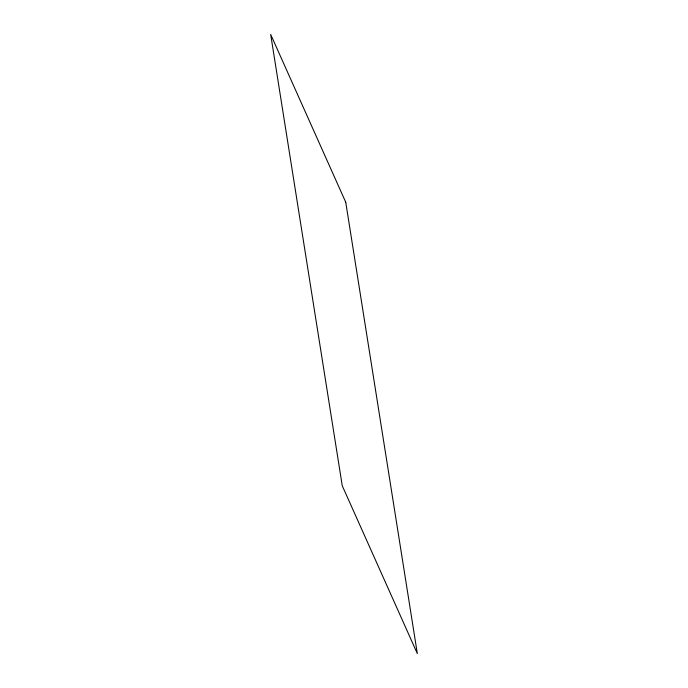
<?xml version="1.0" encoding="UTF-8"?>
<svg xmlns="http://www.w3.org/2000/svg" width="688" height="688" viewBox="0 0 688 688"><rect width="100%" height="100%" fill="white"/><g stroke="black" fill="none" stroke-linecap="round" stroke-linejoin="round"><path stroke-width="1.03" d="M345.737 202.212L270.668 34.4L342.263 485.788L417.332 653.6L345.737 202.212"/></g></svg>
